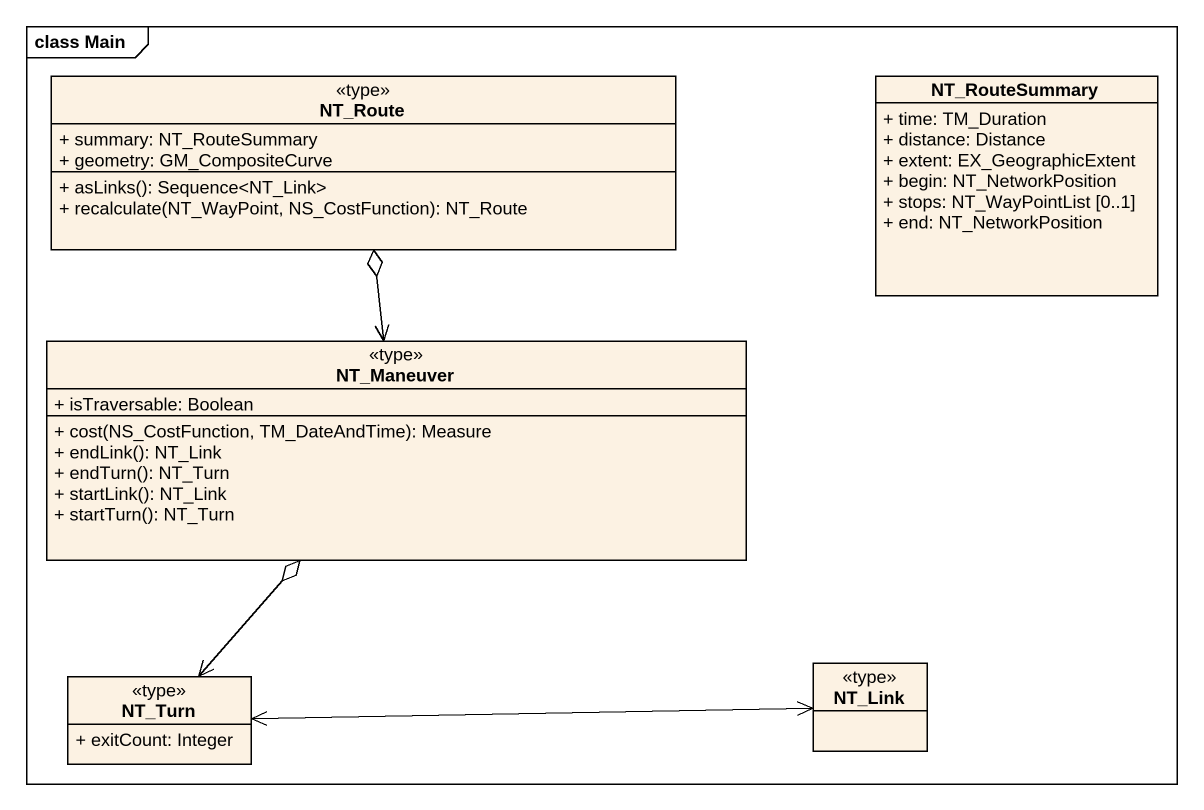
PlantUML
@startuml
mainframe class Main
hide circle
hide empty members
skinparam classAttributeIconSize 0
class NT_Route <<type>> {
  + summary: NT_RouteSummary
  + geometry: GM_CompositeCurve
  + asLinks(): Sequence<NT_Link>
  + recalculate(NT_WayPoint, NS_CostFunction): NT_Route
}
class NT_RouteSummary {
  + time: TM_Duration
  + distance: Distance
  + extent: EX_GeographicExtent
  + begin: NT_NetworkPosition
  + stops: NT_WayPointList [0..1]
  + end: NT_NetworkPosition
}
class NT_Maneuver <<type>> {
  + isTraversable: Boolean
  + cost(NS_CostFunction, TM_DateAndTime): Measure
  + endLink(): NT_Link
  + endTurn(): NT_Turn
  + startLink(): NT_Link
  + startTurn(): NT_Turn
}
class NT_Turn <<type>> {
  + exitCount: Integer
}
class NT_Link <<type>>
NT_Maneuver <-up-o NT_Route
NT_Turn <-up-o NT_Maneuver
NT_Turn <-right-> NT_Link
NT_Turn <-right-> NT_Link
@enduml
